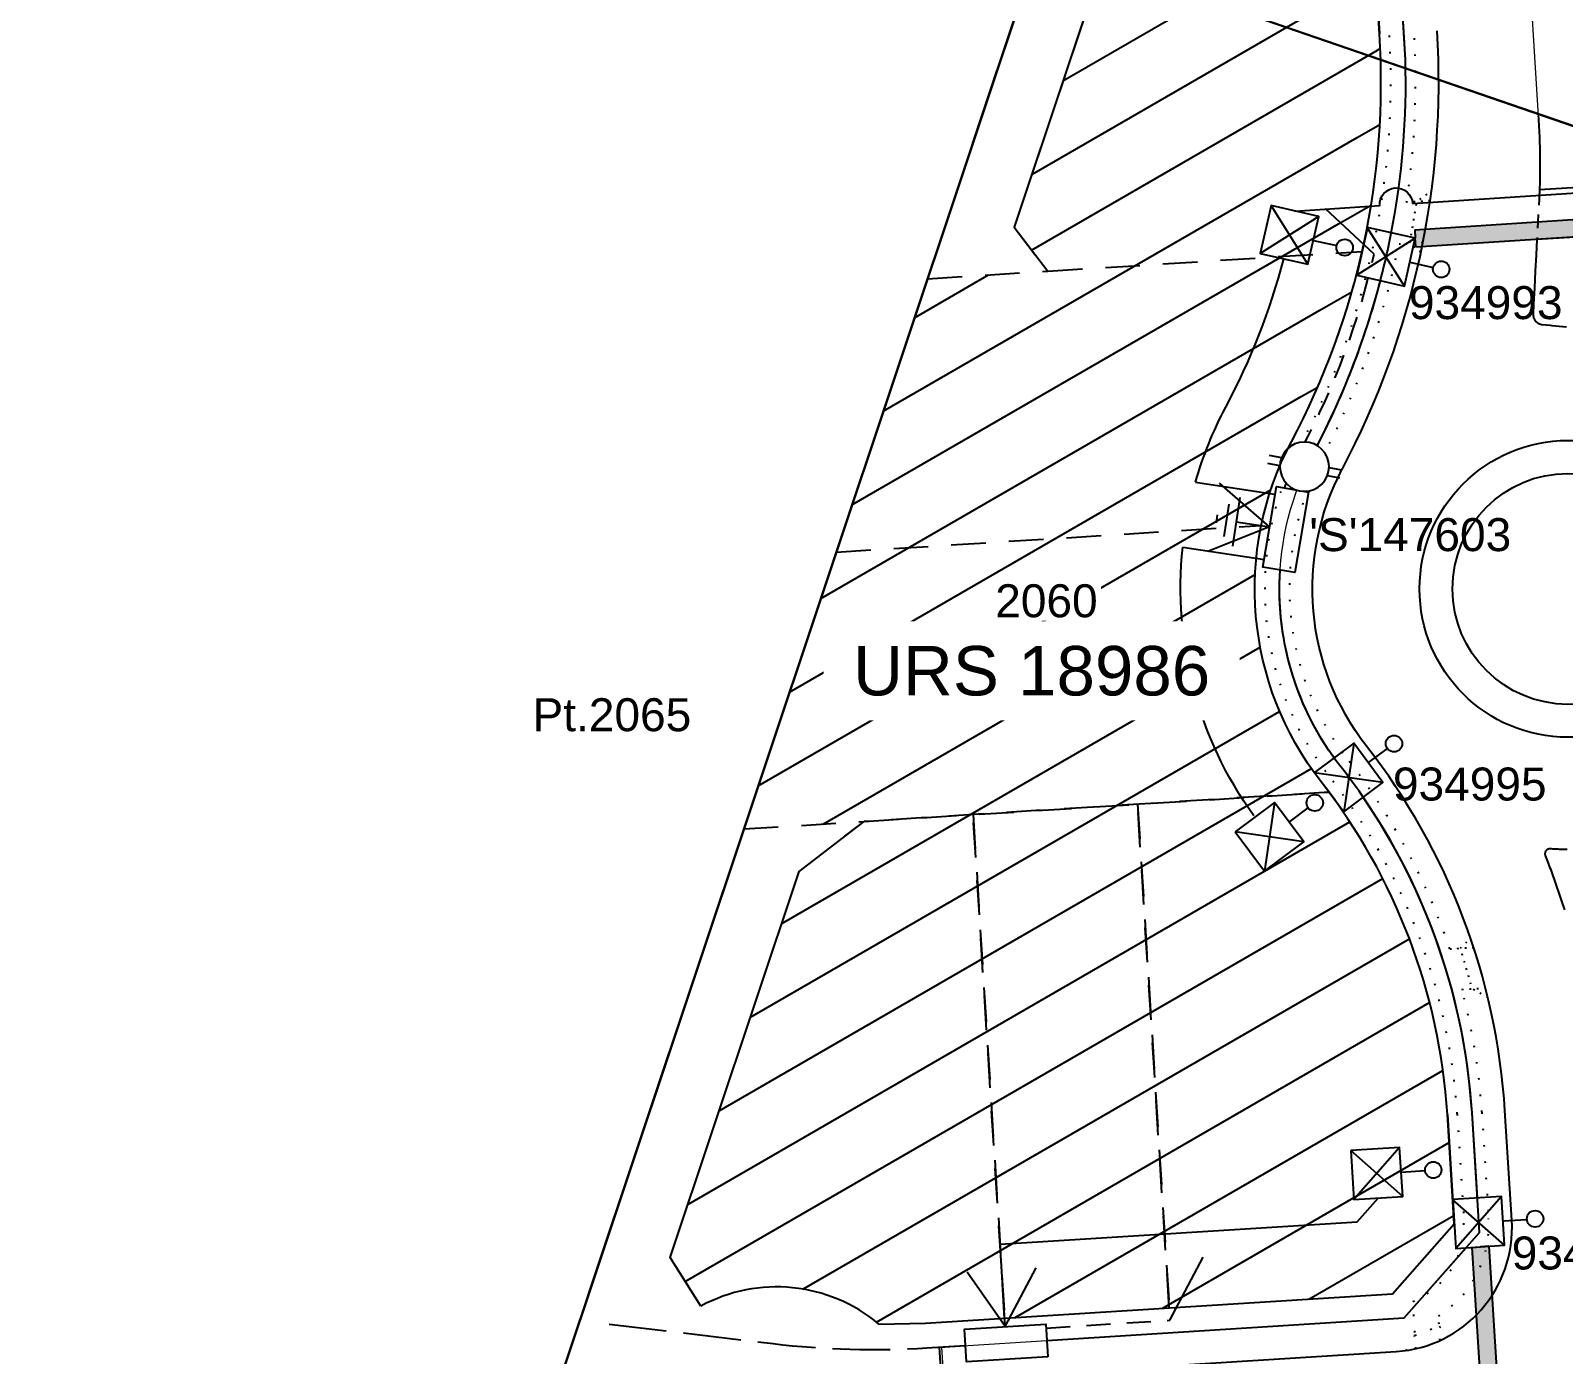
# Model space of a CAD drawing. Header units: metres. Extents: x 305482 to 305978, y 6275861 to 6276842.
# Drawn here: x 305648.5 to 305741.5, y 6276471.7 to 6276551.9 of the extents above; entities that cross this region are included whole.
import ezdxf
from ezdxf.enums import TextEntityAlignment as Align

# ---------------------------------------------------------------- set-up
doc = ezdxf.new("R2010")
doc.units = ezdxf.units.M
doc.header["$LTSCALE"] = 0.7
for name, pattern in [('Cable Exist OH', [1, 1, 0]), ('Cable Exist UG', [8.2, 4, -1.2, 1.8, -1.2]), ('Dash', [5, 3, -2]), ('DOT', [6.35, 0, -6.35]), ('IE Trench LV', [6.5, 5, -1.5])]:
    doc.linetypes.add(name, pattern=pattern)
doc.layers.get('0').update_dxf_attribs({"color": 6})
for name, color, linetype in [('_User Miscellaneous1', 3, 'Continuous'), ('_User Miscellaneous11', 7, 'Continuous'), ('_User Miscellaneous3', 11, 'Continuous'), ('_User Miscellaneous4', 7, 'Continuous'), ('_User Miscellaneous7', 150, 'Continuous'), ('_User Miscellaneous8', 7, 'Continuous'), ('_User Miscellaneous9', 8, 'Continuous'), ('Cadastre Developer_SP_NEW', 4, 'Continuous'), ('Cadastre Land Parcels_SP_EXT', 4, 'Continuous'), ('Cadastre Roads_SP_EXT', 8, 'Continuous'), ('Cadastre Roads_SP_NEW', 8, 'Continuous'), ('Duct_SP_NEW', 2, 'Continuous'), ('Equip_LV_NEW', 5, 'Continuous'), ('Mains_HV_NEW_V17', 2, 'Continuous'), ('Mains_LV_NEW_R6', 2, 'Continuous'), ('Mains_LV_NEW_T84', 2, 'Continuous'), ('Services_SP_NEW_UG', 2, 'Continuous'), ('SupportsUG_SP_LV_NEW', 2, 'Continuous'), ('SupportsUG_SP_LV_SL_NEW', 2, 'Continuous'), ('Trench_SP_NEW', 2, 'Continuous')]:
    doc.layers.add(name, color=color, linetype=linetype)
doc.layers.add('_User Miscellaneous5', color=7, linetype='Continuous', lineweight=35)
doc.layers.add('_User Notes', color=7, linetype='Continuous', plot=False)
doc.styles.add('ARIAL', font='arial.ttf', dxfattribs={"height": 2})
doc.styles.add('ARIAL 3.0', font='arial.ttf', dxfattribs={"height": 3})
doc.styles.add('POLE_LABEL', font='arial.ttf')
doc.styles.add('SL_LABEL', font='arial.ttf')
doc.styles.get("Standard").update_dxf_attribs({"font": 'arial.ttf'})
doc.styles.add('style1', font='iso3098b.shx')
doc.linetypes.add('Cable New UG', pattern='A,8,-1,["x",style1,S=3.5,R=0,X=0.35,Y=-1],-3.5', length=12.5)
doc.linetypes.add('Cable Z', pattern='A,8,-1,["Z",Standard,S=2.5,R=0,X=0.35,Y=-1.25],-3.5', length=12.5)
doc.linetypes.add('IE Trench HV', pattern='A,8,-2,["/",style1,S=2.5,R=0,X=0.1,Y=-1],-4.5', length=14.5)

# ---------------------------------------------------------------- blocks, each defined once
blk = doc.blocks.new('*U52')
at = {"lineweight": -3}
blk.add_lwpolyline([(-2.475, 2.49), (2.475, 2.49), (2.475, 0.51), (-2.475, 0.51)], close=True, dxfattribs=at)
for tag, flags, p in [('STREET_CODE', 9, (1.5, 3.5)), ('OWNED_BY', 9, (1.5, 3.3)), ('OPERATED_BY', 9, (1.5, 3.1)), ('STATE', 9, (1.5, 2.7)), ('MAINTAINED_BY', 9, (1.5, 2.9)), ('SUPPORT_TYPE', 9, (1.5, 2.5)), ('USAGE', 9, (1.5, 2.3)), ('LEGEND', 9, (1.5, 2.1)), ('PARENT', 9, (1.5, 1.9)), ('Z', 1, (1.5, 0.9)), ('SUBURB', 9, (1.5, 1.7)), ('STREETNAME', 9, (1.5, 1.5)), ('LOCATION', 9, (1.5, 1.3)), ('NOTES', 9, (1.5, 1.1))]:
    blk.add_attdef(tag, text='', height=0.2, dxfattribs=dict(flags=flags)).set_placement(p, align=Align.MIDDLE_LEFT)
at = {"layer": '_User Miscellaneous4', "style": 'ARIAL', "flags": 8}
blk.add_attdef('ASSET_NUM', text='', height=2, dxfattribs=at).set_placement((2, 5.5), align=Align.MIDDLE_LEFT)
blk = doc.blocks.new('A$C1B2C29DD')
at = {"layer": 'Services_SP_NEW_UG', "color": 2, "flags": 128}
for points in [[(0, 0), (-2.1, 3.444)], [(0, 0), (2.1, 3.444)]]:
    blk.add_lwpolyline(points, dxfattribs=at)
blk = doc.blocks.new('*U239')
at = {"lineweight": -3}
blk.add_lwpolyline([(-2.428, 2.536), (2.522, 2.443), (2.484, 0.463), (-2.465, 0.557)], close=True, dxfattribs=at)
for tag, flags, p in [('STREET_CODE', 9, (1.5, 3.5)), ('OWNED_BY', 9, (1.5, 3.3)), ('OPERATED_BY', 9, (1.5, 3.1)), ('STATE', 9, (1.5, 2.7)), ('MAINTAINED_BY', 9, (1.5, 2.9)), ('SUPPORT_TYPE', 9, (1.5, 2.5)), ('USAGE', 9, (1.5, 2.3)), ('LEGEND', 9, (1.5, 2.1)), ('PARENT', 9, (1.5, 1.9)), ('Z', 1, (1.5, 0.9)), ('SUBURB', 9, (1.5, 1.7)), ('STREETNAME', 9, (1.5, 1.5)), ('LOCATION', 9, (1.5, 1.3)), ('NOTES', 9, (1.5, 1.1))]:
    blk.add_attdef(tag, text='', height=0.2, dxfattribs=dict(flags=flags)).set_placement(p, align=Align.MIDDLE_LEFT)
at = {"layer": '_User Miscellaneous4', "style": 'ARIAL', "flags": 8}
blk.add_attdef('ASSET_NUM', text='', height=2, dxfattribs=at).set_placement((2, 5.5), align=Align.MIDDLE_LEFT)
blk = doc.blocks.new('*U240')
at = {"layer": 'Services_SP_NEW_UG', "color": 2, "flags": 128}
for points in [[(0, 0), (-1.519, 3.737)], [(0, 0), (2.626, 3.062)]]:
    blk.add_lwpolyline(points, dxfattribs=at)
blk = doc.blocks.new('*U45')
at = {"layer": 'Services_SP_NEW_UG', "color": 2, "flags": 128}
blk.add_lwpolyline([(10, -0.75), (12.247, 2.934)], dxfattribs=at)
at = {"layer": 'Services_SP_NEW_UG', "color": 2, "linetype": 'Dash', "ltscale": 0.7, "flags": 128}
blk.add_lwpolyline([(2.473, -0.75), (10, -0.75)], dxfattribs=at)
blk = doc.blocks.new('*U242')
at = {"layer": '_User Miscellaneous7', "lineweight": -3}
for points in [[(0, -3.03), (0, -1.58)], [(-1.485, -3.03), (1.485, -6)], [(1.485, -3.03), (-1.485, -6)]]:
    blk.add_lwpolyline(points, dxfattribs=at)
blk.add_lwpolyline([(-1.485, -6), (1.485, -6), (1.485, -3.03), (-1.485, -3.03)], close=True, dxfattribs=at)
blk.add_circle((0, -1.08), 0.5, dxfattribs=at)
at = {"layer": '_User Miscellaneous8', "color": 2, "lineweight": -3}
blk.add_lwpolyline([(-1.485, 0), (1.485, 0), (1.485, 2.97), (-1.485, 2.97)], close=True, dxfattribs=at)
at = {"layer": '_User Miscellaneous9', "color": 2, "lineweight": -3}
for points in [[(-1.485, 2.97), (1.485, 0)], [(1.485, 2.97), (-1.485, -0.015)]]:
    blk.add_lwpolyline(points, dxfattribs=at)
at = {"style": 'POLE_LABEL', "flags": 9}
blk.add_attdef('STRUCTURE_PLANT_NUMBER', text='', height=0.2, dxfattribs=at).set_placement((1.641, 1.727), align=Align.MIDDLE_LEFT)
for tag, flags, p in [('STREET_CODE', 9, (1.641, 1.485)), ('OWNED_BY', 9, (1.641, 1.085)), ('OPERATED_BY', 9, (1.641, 0.885)), ('COLUMN_TYPE', 9, (1.641, 1.285)), ('STATE', 9, (1.641, 0.485)), ('USAGE', 9, (1.641, 0.285)), ('MAINTAINED_BY', 9, (1.641, 0.685)), ('LEGEND', 9, (1.641, 0.085)), ('SUBURB', 9, (1.641, -0.315)), ('STREETNAME', 9, (1.641, -0.515)), ('PARENT', 9, (1.641, -0.115)), ('LOCATION', 9, (1.641, -0.715)), ('NOTES', 9, (1.641, -0.915)), ('Z', 1, (1.641, -1.315)), ('LABEL_ALIGNMENT', 9, (1.641, -1.115))]:
    blk.add_attdef(tag, text='', height=0.2, dxfattribs=dict(flags=flags)).set_placement(p, align=Align.MIDDLE_LEFT)
at = {"layer": '_User Miscellaneous5', "style": 'ARIAL', "flags": 8}
blk.add_attdef('ASSET_NUM', text='', height=2, dxfattribs=at).set_placement((2, 3.485), align=Align.MIDDLE_LEFT)
blk = doc.blocks.new('*U107')
at = {"layer": '_User Miscellaneous8', "color": 2}
blk.add_line((0, 0), (0, 1.45), dxfattribs=at)
blk.add_circle((0, 1.95), 0.5, dxfattribs=at)
for tag, p, flags in [('Z', (0, 0), 1), ('OPERATED_BY', (0, -9.607), 9)]:
    blk.add_attdef(tag, p, '', height=0.2, dxfattribs=dict(flags=flags))
at = {"style": 'SL_LABEL', "flags": 9}
blk.add_attdef('STREET_CODE', text='', height=0.2, dxfattribs=at).set_placement((0, -0.2), align=Align.MIDDLE_LEFT)
at = {"flags": 9}
for tag, p in [('CONSTRUCTED_VOLTAGE', (0, -0.4)), ('CONTROL_TYPE', (0, -0.6)), ('LANTERN_PURPOSE', (0, -0.8)), ('LANTERN_TYPE', (0, -1)), ('OPERATING_VOLTAGE', (0, -1.4)), ('ORIENTATION', (0, -1.6)), ('OWNED_BY', (0, -1.8)), ('NO_PHASES', (0, -1.2)), ('STATE', (0, -2)), ('CEXIST', (0, -2.4)), ('CNEW', (0, -2.6)), ('CNUMBER', (0, -2.8)), ('USAGE', (0, -2.2)), ('CREMOVE', (0, -3)), ('CREPLACE', (0, -3.2)), ('LKINGHEIGHT', (0, -3.4)), ('LBRACKET', (0, -3.6)), ('LBRACKETVOCAB', (0, -3.8)), ('LCATEGORY', (0, -4)), ('LCHARGE1', (0, -4.2)), ('LCHARGE1PERCENT', (0, -4.4)), ('LCHARGE2', (0, -4.6)), ('LCHARGE2PERCENT', (0, -4.8)), ('LCHARGE3', (0, -5)), ('LCHARGE3PERCENT', (0, -5.2)), ('LEXIST', (0, -5.4)), ('LLAMP', (0, -5.6)), ('LLAMPVOCAB', (0, -5.8)), ('LMAST', (0, -6)), ('LMASTVOCAB', (0, -6.2)), ('LNEW', (0, -6.4)), ('LANTNUMBER', (0, -6.6)), ('LOUTREACH', (0, -7)), ('LOUTREACHVOCAB', (0, -7.2)), ('LRATECODE', (0, -7.4)), ('LREMOVE', (0, -7.6)), ('LREPLACE', (0, -7.8)), ('LTYPE', (0, -8)), ('LTYPEVOCAB', (0, -8.2)), ('LEGEND', (0, -8.4)), ('SUBURB', (0, -8.6)), ('STREETNAME', (0, -8.8)), ('LOCATION', (0, -9)), ('NOTES', (0, -9.2)), ('MAINTAINED_BY', (0, -9.863))]:
    blk.add_attdef(tag, text='', height=0.2, dxfattribs=at).set_placement(p, align=Align.MIDDLE_LEFT)
at = {"layer": '_User Notes', "style": 'SL_LABEL', "flags": 8}
blk.add_attdef('ASSET_NUM', text='', height=2.5, dxfattribs=at).set_placement((2, 2), align=Align.MIDDLE_LEFT)
at = {"layer": '_User Notes', "flags": 8}
blk.add_attdef('LNUMBER', text='', height=2.5, dxfattribs=at).set_placement((1.2, -2.8), align=Align.MIDDLE_LEFT)
blk = doc.blocks.new('*U163')
at = {"layer": '_User Miscellaneous7', "lineweight": -3}
for points in [[(-3.342, -3.015), (-3.342, -1.565)], [(-4.827, -3.015), (-1.857, -5.985)], [(-1.857, -3.015), (-4.827, -5.985)]]:
    blk.add_lwpolyline(points, dxfattribs=at)
blk.add_lwpolyline([(-4.827, -5.985), (-1.857, -5.985), (-1.857, -3.015), (-4.827, -3.015)], close=True, dxfattribs=at)
blk.add_circle((-3.342, -1.065), 0.5, dxfattribs=at)
at = {"layer": '_User Miscellaneous8', "color": 2, "lineweight": -3}
blk.add_lwpolyline([(-1.485, 0), (1.485, 0), (1.485, 2.97), (-1.485, 2.97)], close=True, dxfattribs=at)
at = {"layer": '_User Miscellaneous9', "color": 2, "lineweight": -3}
for points in [[(-1.485, 2.97), (1.485, 0)], [(1.485, 2.97), (-1.485, -0.015)]]:
    blk.add_lwpolyline(points, dxfattribs=at)
at = {"style": 'POLE_LABEL', "flags": 9}
blk.add_attdef('STRUCTURE_PLANT_NUMBER', text='', height=0.2, dxfattribs=at).set_placement((1.641, 1.727), align=Align.MIDDLE_LEFT)
for tag, flags, p in [('STREET_CODE', 9, (1.641, 1.485)), ('OWNED_BY', 9, (1.641, 1.085)), ('OPERATED_BY', 9, (1.641, 0.885)), ('COLUMN_TYPE', 9, (1.641, 1.285)), ('STATE', 9, (1.641, 0.485)), ('USAGE', 9, (1.641, 0.285)), ('MAINTAINED_BY', 9, (1.641, 0.685)), ('LEGEND', 9, (1.641, 0.085)), ('SUBURB', 9, (1.641, -0.315)), ('STREETNAME', 9, (1.641, -0.515)), ('PARENT', 9, (1.641, -0.115)), ('LOCATION', 9, (1.641, -0.715)), ('NOTES', 9, (1.641, -0.915)), ('Z', 1, (1.641, -1.315)), ('LABEL_ALIGNMENT', 9, (1.641, -1.115))]:
    blk.add_attdef(tag, text='', height=0.2, dxfattribs=dict(flags=flags)).set_placement(p, align=Align.MIDDLE_LEFT)
at = {"layer": '_User Miscellaneous5', "style": 'ARIAL', "flags": 8}
blk.add_attdef('ASSET_NUM', text='', height=2, dxfattribs=at).set_placement((2, 3.485), align=Align.MIDDLE_LEFT)
blk = doc.blocks.new('*U117')
for tag, p, flags in [('Z', (0, 0), 1), ('ORIENTATION', (0, 0), 9), ('USAGE', (0, -0.2), 9), ('NOTES', (0, -0.4), 9)]:
    blk.add_attdef(tag, p, '', height=0.2, dxfattribs=dict(flags=flags))
blk.add_wipeout([(8.542, -1.441), (8.393, -1.555), (8.26, -1.686), (8.144, -1.834), (8.047, -1.995), (7.971, -2.166), (7.918, -2.346), (7.887, -2.531), (7.88, -2.719), (7.896, -2.905), (7.936, -3.089), (7.998, -3.266), (8.082, -3.434), (8.187, -3.589), (8.31, -3.731), (8.449, -3.856), (8.604, -3.963), (8.77, -4.049), (8.947, -4.114), (9.129, -4.156), (9.316, -4.175), (9.504, -4.17), (9.689, -4.142), (9.87, -4.091), (10.042, -4.018), (10.204, -3.924), (10.354, -3.81), (10.487, -3.678), (10.603, -3.531), (10.7, -3.37), (10.776, -3.198), (10.829, -3.018), (10.86, -2.833), (10.867, -2.646), (10.851, -2.459), (10.811, -2.275), (10.749, -2.098), (10.665, -1.931), (10.56, -1.775), (10.437, -1.633), (10.297, -1.508), (10.143, -1.402), (9.976, -1.315), (9.8, -1.25), (9.618, -1.208), (9.431, -1.189), (9.243, -1.194), (9.058, -1.222), (8.877, -1.273), (8.705, -1.346)])
for p, q in [((9.582, -1.203), (9.808, -0.491)), ((10.057, -1.353), (10.283, -0.642)), ((8.69, -4.011), (8.464, -4.723)), ((9.165, -4.162), (8.939, -4.873))]:
    blk.add_line(p, q)
blk.add_lwpolyline([(10.797, -3.134, 1), (7.95, -2.23, 1)], format="xyb", close=True)
blk = doc.blocks.new('Earth')
for p, q in [((0, -2.044), (0, 0)), ((-1.5, -2.044), (1.5, -2.044)), ((-1, -2.644), (1, -2.644)), ((-0.25, -3.244), (0.25, -3.244))]:
    blk.add_line(p, q)

msp = doc.modelspace()

# ---------------------------------------------------------------- hatches: boundary and pattern name
at = {"layer": '_User Miscellaneous11'}
h = msp.add_hatch(dxfattribs=at)
h.set_pattern_fill('ANSI31', color=3, scale=1.25, angle=345)
edge = h.paths.add_edge_path()
edge.add_line((305689.2, 6276474.574), (305687.336, 6276477.515))
edge.add_line((305687.336, 6276477.515), (305695.158, 6276500.929))
edge.add_line((305695.158, 6276500.929), (305699.102, 6276503.962))
edge.add_line((305699.102, 6276503.962), (305691.801, 6276503.504))
edge.add_line((305691.801, 6276503.504), (305702.946, 6276536.868))
edge.add_line((305702.946, 6276536.868), (305710.248, 6276537.327))
edge.add_line((305710.248, 6276537.327), (305708.204, 6276539.984))
edge.add_line((305708.204, 6276539.984), (305716.778, 6276565.774))
edge.add_line((305716.778, 6276565.774), (305725.447, 6276566.262))
edge.add_line((305725.447, 6276566.262), (305729.69, 6276562.521))
edge.add_line((305729.69, 6276562.521), (305730.369, 6276551.712))
edge.add_arc((305683.961, 6276548.797), 46.5, -27.98562, 3.59454, ccw=False)
edge.add_arc((305741.802, 6276518.061), 19, 152.01438, 217.9832)
edge.add_arc((305698.057, 6276483.905), 36.5, 3.59454, 37.9832, ccw=False)
edge.add_line((305734.485, 6276486.193), (305734.902, 6276479.559))
edge.add_line((305734.902, 6276479.559), (305731.161, 6276475.316))
edge.add_line((305731.161, 6276475.316), (305702.823, 6276473.536))
edge.add_line((305702.823, 6276473.536), (305699.991, 6276473.489))
edge.add_arc((305693.797, 6276466.089), 9.65, 50.07044, 118.44781)
h.paths.add_polyline_path([(305697.613, 6276509.941), (305720.78, 6276509.941), (305720.78, 6276516.123), (305697.613, 6276516.123)], flags=24)
h.paths.add_polyline_path([(305706.582, 6276515.247), (305713.797, 6276515.247), (305713.797, 6276519.368), (305706.582, 6276519.368)], flags=24)
h = msp.add_hatch(color=256, dxfattribs=at)
h.dxf.hatch_style = 1
h.paths.add_polyline_path([(305732.503, 6276539.835), (305732.57, 6276538.798), (305751.689, 6276540.041), (305751.621, 6276541.079)])
h = msp.add_hatch(color=256, dxfattribs=at)
h.dxf.hatch_style = 1
h.paths.add_polyline_path([(305737.011, 6276478.203), (305735.973, 6276478.138), (305737.302, 6276456.986), (305738.34, 6276457.051)])

# ---------------------------------------------------------------- linework, layer by layer
at = {"layer": '_User Miscellaneous3', "color": 3, "linetype": 'DOT', "ltscale": 0.2}
for p, q in [((305735.084, 6276486.231), (305735.488, 6276479.796)), ((305736.581, 6276486.325), (305736.985, 6276479.89)), ((305732.573, 6276471.995), (305732.393, 6276474.856)), ((305734.044, 6276472.494), (305733.951, 6276473.976))]:
    msp.add_line(p, q, dxfattribs=at)
at = {"layer": '_User Miscellaneous3', "color": 3, "linetype": 'DOT', "ltscale": 0.08, "flags": 128}
for points in [[(305732.882, 6276538.469), (305732.204, 6276539.006), (305732.64, 6276541.538), (305733.521, 6276542.183)], [(305733.438, 6276541.589), (305732.01, 6276541.499)], [(305733.003, 6276539.056), (305731.556, 6276538.965)], [(305734.635, 6276496.234), (305736.08, 6276496.325)], [(305736.942, 6276493.283), (305735.999, 6276493.815), (305735.281, 6276496.275), (305735.889, 6276496.894)], [(305735.373, 6276493.776), (305736.797, 6276493.865)]]:
    msp.add_lwpolyline(points, dxfattribs=at)
at = {"layer": '_User Miscellaneous3', "color": 3, "linetype": 'DOT', "ltscale": 0.2}
for points in [[(305727.299, 6276506.737, -0.296067), (305725.553, 6276526.695, -0.296067)], [(305728.481, 6276507.66, -0.296067), (305726.878, 6276525.991, -0.296067)]]:
    msp.add_lwpolyline(points, format="xyb", dxfattribs=at)
msp.add_lwpolyline([(305731.983, 6276471.885), (305732.522, 6276472.805), (305733.99, 6276473.358), (305734.579, 6276472.767)], dxfattribs=at)
for centre, radius, start, end in [((305683.961, 6276548.797), 47.1, 332.01438, 3.59454), ((305683.961, 6276548.797), 48.6, 351.36349, 3.59454), ((305683.961, 6276548.797), 48.6, 332.01438, 348.32889), ((305698.057, 6276483.905), 38.6, 18.62797, 37.98332), ((305698.057, 6276483.905), 37.1, 3.59454, 37.98332), ((305698.057, 6276483.905), 38.6, 3.59454, 14.81681), ((305730.498, 6276479.483), 5, 292.27117, 3.59454), ((305730.498, 6276479.483), 6.5, 302.09053, 3.59454)]:
    msp.add_arc(centre, radius, start, end, dxfattribs=at)
at = {"layer": '_User Miscellaneous9', "linetype": 'Dash'}
for p, q in [((305716.82, 6276565.776), (305708.204, 6276539.984)), ((305708.204, 6276539.984), (305710.248, 6276537.327)), ((305710.248, 6276537.327), (305729.312, 6276538.524)), ((305702.946, 6276536.868), (305710.248, 6276537.327)), ((305699.102, 6276503.962), (305727.31, 6276505.734)), ((305715.691, 6276505.004), (305717.61, 6276474.465)), ((305691.801, 6276503.504), (305699.102, 6276503.962)), ((305695.158, 6276500.929), (305699.102, 6276503.962)), ((305705.711, 6276504.378), (305707.629, 6276473.838))]:
    msp.add_line(p, q, dxfattribs=at)
at = {"layer": '_User Miscellaneous9', "linetype": 'Dash', "flags": 128}
for points in [[(305710.248, 6276537.327), (305729.312, 6276538.524)], [(305697.407, 6276520.288), (305723.195, 6276521.908)], [(305727.31, 6276505.734), (305699.102, 6276503.962)], [(305717.61, 6276474.465), (305715.691, 6276505.004)], [(305707.629, 6276473.838), (305705.711, 6276504.378)]]:
    msp.add_lwpolyline(points, dxfattribs=at)
at = {"layer": 'Cadastre Developer_SP_NEW'}
for p, q in [((305712.57, 6276565.679), (305682.33, 6276475.152)), ((305729.69, 6276562.521), (305730.369, 6276551.712)), ((305734.485, 6276486.193), (305734.902, 6276479.559)), ((305731.161, 6276475.316), (305734.902, 6276479.559)), ((305731.161, 6276475.316), (305734.902, 6276479.559)), ((305731.161, 6276475.316), (305734.902, 6276479.559)), ((305702.823, 6276473.536), (305731.161, 6276475.316))]:
    msp.add_line(p, q, dxfattribs=at)
msp.add_lwpolyline([(305689.2, 6276474.574), (305687.336, 6276477.515), (305695.158, 6276500.929), (305699.102, 6276503.962)], dxfattribs=at)
msp.add_arc((305693.797, 6276466.089), 9.65, 50.07044, 118.44781, dxfattribs=at)
at = {"layer": 'Cadastre Land Parcels_SP_EXT', "linetype": 'Continuous'}
for p, q in [((305752.588, 6276542.54), (305615.244, 6276589.717)), ((305705.693, 6276545.095), (305709.755, 6276557.253))]:
    msp.add_line(p, q, dxfattribs=at)
for points in [[(305482.347, 6275956.561), (305495.55, 6275963.351), (305509.722, 6275958.477), (305611.044, 6276261.751), (305709.755, 6276557.253), (305709.755, 6276557.253)], [(305583.882, 6275932.802), (305618.466, 6275920.9), (305662.914, 6275905.605), (305859.831, 6276505.623), (305709.755, 6276557.253), (305611.044, 6276261.751), (305510.036, 6275959.416)]]:
    msp.add_lwpolyline(points, dxfattribs=at)
at = {"layer": 'Cadastre Roads_SP_EXT', "lineweight": 9}
msp.add_line((305738.746, 6276566.697), (305740.001, 6276546.717), dxfattribs=at)
at = {"layer": 'Cadastre Roads_SP_NEW'}
msp.add_line((305703.043, 6276470.043), (305731.38, 6276471.823), dxfattribs=at)
for points in [[(305739.999, 6276546.718, -0.005695), (305740.055, 6276545.808, -0.003124), (305740.077, 6276545.309, -0.003124), (305740.093, 6276544.809, -0.003124), (305740.103, 6276544.309, -0.003124), (305740.106, 6276543.809, -0.003124), (305740.103, 6276543.309, -0.000648), (305740.101, 6276543.205, -0.002476), (305740.094, 6276542.809, -0.003124), (305740.078, 6276542.309, -0.000333), (305740.076, 6276542.256, -0.000333)], [(305739.923, 6276539.241), (305739.874, 6276538.314), (305739.822, 6276537.316), (305739.77, 6276536.317), (305739.718, 6276535.319), (305739.688, 6276534.723), (305739.687, 6276534.719, 0.027779), (305739.688, 6276534.653, 0.027779), (305739.696, 6276534.587, 0.027779), (305739.711, 6276534.522, 0.027779), (305739.734, 6276534.459, 0.027779), (305739.763, 6276534.399, 0.027779), (305739.799, 6276534.343, 0.027779), (305739.841, 6276534.291, 0.027779), (305739.888, 6276534.244, 0.027779), (305739.94, 6276534.203, 0.027779), (305739.996, 6276534.167, 0.027779), (305740.056, 6276534.138, 0.027779), (305740.119, 6276534.116, 0.027779), (305740.184, 6276534.101, 0.018211), (305740.228, 6276534.095), (305740.715, 6276534.047), (305740.818, 6276534.036), (305741.71, 6276533.948)], [(305732.802, 6276518.061, -1), (305750.802, 6276518.061, -1), (305732.802, 6276518.061)], [(305729.585, 6276508.522, -0.296067), (305728.114, 6276525.334)], [(305741.75, 6276502.261), (305741.462, 6276502.265, -0.005266), (305741.129, 6276502.275, -0.005266), (305740.796, 6276502.293, -0.001131), (305740.725, 6276502.298), (305740.701, 6276502.298, 0.039703), (305740.654, 6276502.294, 0.039703), (305740.608, 6276502.282, 0.039703), (305740.564, 6276502.264, 0.039703), (305740.524, 6276502.238, 0.022785), (305740.503, 6276502.221, 0.016904), (305740.488, 6276502.206, 0.039703), (305740.458, 6276502.17, 0.039703), (305740.434, 6276502.129, 0.039703), (305740.417, 6276502.084, 0.039703), (305740.407, 6276502.038, 0.039703), (305740.404, 6276501.99, 0.039703), (305740.41, 6276501.943, 0.039703), (305740.422, 6276501.897, 0.00707), (305740.425, 6276501.889), (305740.602, 6276501.43, -0.0025), (305740.777, 6276500.962, -0.0025), (305740.948, 6276500.492, -0.0025), (305741.114, 6276500.021, -0.0025), (305741.275, 6276499.547, -0.0025), (305741.431, 6276499.072, -0.0025), (305741.583, 6276498.596, -0.0025)]]:
    msp.add_lwpolyline(points, format="xyb", dxfattribs=at)
at = {"layer": 'Cadastre Roads_SP_NEW', "linetype": 'Dash', "ltscale": 0.4, "flags": 128}
msp.add_lwpolyline([(305740.076, 6276542.256, -0.002792), (305740.056, 6276541.81, -0.000564), (305740.052, 6276541.72), (305740.03, 6276541.31), (305739.978, 6276540.312), (305739.923, 6276539.241)], format="xyb", dxfattribs=at)
at = {"layer": 'Cadastre Roads_SP_NEW'}
for points in [[(305742.408, 6276542.403), (305740.076, 6276542.256)], [(305742.904, 6276539.428), (305739.923, 6276539.241)], [(305738.395, 6276479.778), (305737.977, 6276486.438)]]:
    msp.add_lwpolyline(points, dxfattribs=at)
msp.add_lwpolyline([(305734.802, 6276518.061, -1), (305748.802, 6276518.061, -1)], format="xyb", close=True, dxfattribs=at)
for centre, radius, start, end in [((305683.961, 6276548.797), 50, 332.01438, 3.56591), ((305698.057, 6276483.905), 40, 3.59454, 37.98332), ((305730.91, 6276479.308), 7.5, 273.59454, 3.59454)]:
    msp.add_arc(centre, radius, start, end, dxfattribs=at)
at = {"layer": 'Duct_SP_NEW'}
for p, q in [((305732.503, 6276539.835), (305751.621, 6276541.079)), ((305732.57, 6276538.798), (305751.689, 6276540.041)), ((305732.503, 6276539.835), (305732.537, 6276539.317)), ((305732.57, 6276538.798), (305732.537, 6276539.317)), ((305735.973, 6276478.138), (305736.492, 6276478.171)), ((305735.973, 6276478.138), (305737.302, 6276456.986)), ((305737.011, 6276478.203), (305736.492, 6276478.171)), ((305737.011, 6276478.203), (305738.34, 6276457.051))]:
    msp.add_line(p, q, dxfattribs=at)
at = {"layer": 'Mains_LV_NEW_R6', "color": 2, "linetype": 'Cable Z', "ltscale": 0.9}
for p, q in [((305719.207, 6276524.522), (305723.996, 6276523.8)), ((305718.438, 6276520.593), (305723.4, 6276519.845))]:
    msp.add_line(p, q, dxfattribs=at)
at = {"layer": 'Mains_LV_NEW_R6', "color": 2, "linetype": 'Cable Z', "ltscale": 0.9, "flags": 128}
for points in [[(305732.381, 6276541.435), (305757.282, 6276543.054, 0.029184), (305758.227, 6276539.059, 0.078021), (305758.97, 6276537.506)], [(305725.237, 6276540.97), (305730.385, 6276541.305, -1), (305732.381, 6276541.435)], [(305719.207, 6276524.522, -0.052524), (305721.05, 6276529.088, 0.057645), (305724.569, 6276538.076)], [(305722.751, 6276504.302, -0.185444), (305718.438, 6276520.593, -0.185444)]]:
    msp.add_lwpolyline(points, format="xyb", dxfattribs=at)
for points in [[(305707.347, 6276478.329), (305729.018, 6276479.69), (305730.287, 6276481.129)], [(305707.661, 6276473.329), (305707.347, 6276478.329)]]:
    msp.add_lwpolyline(points, dxfattribs=at)
at = {"layer": 'Mains_LV_NEW_T84', "color": 2, "linetype": 'Cable New UG', "flags": 128}
for points in [[(305730.724, 6276537.97, 0.008928), (305731.081, 6276539.646, 0.055033), (305731.942, 6276550.146), (305731.15, 6276563.234), (305725.973, 6276567.798), (305725.417, 6276567.764, 1), (305723.421, 6276567.638)], [(305726.595, 6276526.744, 0.06254), (305730.724, 6276537.97)], [(305700.222, 6276462.64, 0.013491), (305703.501, 6276462.757), (305704.267, 6276462.805), (305703.684, 6276472.087), (305705.253, 6276472.185)]]:
    msp.add_lwpolyline(points, format="xyb", dxfattribs=at)
at = {"layer": 'Services_SP_NEW_UG', "color": 2, "flags": 128}
msp.add_lwpolyline([(305730.043, 6276538.359), (305727.097, 6276541.113)], dxfattribs=at)
at = {"layer": 'Services_SP_NEW_UG', "color": 2, "linetype": 'Dash', "ltscale": 0.7, "flags": 128}
msp.add_lwpolyline([(305724.607, 6276524.178, -0.036675), (305725.686, 6276526.625, 0.06652), (305730.043, 6276538.359)], format="xyb", dxfattribs=at)
at = {"layer": 'Trench_SP_NEW', "linetype": 'IE Trench HV', "ltscale": 0.9, "flags": 128}
for points in [[(305731.081, 6276539.646, 0.055033), (305731.942, 6276550.146), (305731.187, 6276562.615)], [(305725.358, 6276524.05, -0.034796), (305726.348, 6276526.273, 0.058754), (305730.424, 6276536.75)], [(305736.306, 6276481.135), (305735.982, 6276486.287, 0.13564), (305729.377, 6276505.424, 0.13564)]]:
    msp.add_lwpolyline(points, format="xyb", dxfattribs=at)
at = {"layer": 'Trench_SP_NEW', "linetype": 'IE Trench HV', "ltscale": 0.7, "flags": 128}
msp.add_lwpolyline([(305727.615, 6276507.815, -0.174431), (305724.339, 6276519.203, -0.159658)], format="xyb", dxfattribs=at)
at = {"layer": 'Trench_SP_NEW', "linetype": 'IE Trench HV', "ltscale": 0.9, "flags": 128}
msp.add_lwpolyline([(305710.194, 6276472.496), (305731.875, 6276473.858), (305735.63, 6276478.117)], dxfattribs=at)
at = {"layer": 'Trench_SP_NEW', "linetype": 'IE Trench LV', "flags": 128}
msp.add_lwpolyline([(305683.627, 6276473.487), (305693.593, 6276472.299, 0.045373), (305702.917, 6276472.039), (305705.253, 6276472.185)], format="xyb", dxfattribs=at)

# ---------------------------------------------------------------- block references
at = {"layer": 'Services_SP_NEW_UG', "color": 2}
for name, p, rotation in [('*U240', (305723.698, 6276521.822), 89.58848223395326), ('A$C1B2C29DD', (305707.661, 6276473.329), 3.594536651611716)]:
    msp.add_blockref(name, p, dxfattribs=dict(at, rotation=rotation))
at = {"layer": 'Services_SP_NEW_UG', "rotation": 3.59453666821145}
msp.add_blockref('*U45', (305707.629, 6276473.838), dxfattribs=at)
at = {"layer": 'SupportsUG_SP_LV_NEW'}
ref = msp.add_blockref('*U239', (305723.195, 6276521.908), dxfattribs=dict(at, rotation=261.4224206854985))
ref.add_attrib('ASSET_NUM_001', "'S'147603", (305726.107, 6276520.35), dxfattribs={"layer": '_User Miscellaneous4', "height": 2, "style": 'ARIAL'})
ref = msp.add_blockref('*U52', (305707.629, 6276473.838), dxfattribs=dict(at, rotation=183.5945366487734))
ref.add_attrib('ASSET_NUM_001', '147633', (305708.965, 6276468.96), dxfattribs={"layer": '_User Miscellaneous4', "height": 2, "style": 'ARIAL'})
at = {"layer": 'SupportsUG_SP_LV_SL_NEW', "ltscale": 0.5}
ref = msp.add_blockref('*U242', (305729.312, 6276538.524), dxfattribs=dict(at, rotation=257.237253616025))
ref.add_attrib('ASSET_NUM_001', '934993', (305732.153, 6276534.418), dxfattribs={"layer": '_User Miscellaneous5', "height": 2, "style": 'ARIAL'})
for p, rotation in [((305732.209, 6276537.868), 257.237253616025), ((305729.69, 6276507.511), 306.7320623646916), ((305737.866, 6276479.745), 273.5945366417602)]:
    msp.add_blockref('*U107', p, dxfattribs=dict(at, rotation=rotation))
ref = msp.add_blockref('*U242', (305727.31, 6276505.734), dxfattribs=dict(at, rotation=306.7320623646916))
ref.add_attrib('ASSET_NUM_001', '934995', (305731.183, 6276505.229), dxfattribs={"layer": '_User Miscellaneous5', "height": 2, "style": 'ARIAL'})
ref = msp.add_blockref('*U163', (305734.902, 6276479.559), dxfattribs=dict(at, rotation=273.5945366417602))
ref.add_attrib('ASSET_NUM_001', '934999', (305738.39, 6276476.795), dxfattribs={"layer": '_User Miscellaneous5', "height": 2, "style": 'ARIAL'})

# ---------------------------------------------------------------- next in the draw order: texts
at = {"layer": 'Cadastre Developer_SP_NEW', "char_height": 2, "attachment_point": 5, "style": 'ARIAL', "bg_fill": 3, "box_fill_scale": 1.1, "bg_fill_color": 256, "bg_fill_transparency": 0}
for s, insert in [('2060', (305710.163, 6276517.326)), ('Pt.2065', (305683.801, 6276510.417))]:
    msp.add_mtext(s, dxfattribs=dict(at, insert=insert))

# ---------------------------------------------------------------- next in the draw order: linework, layer by layer
at = {"layer": 'Mains_HV_NEW_V17', "color": 2, "linetype": 'Cable New UG', "lineweight": 0, "flags": 128}
msp.add_lwpolyline([(305693.419, 6276434.959), (305692.531, 6276449.089), (305705.204, 6276449.885), (305703.809, 6276472.095), (305731.875, 6276473.858), (305736.438, 6276479.033), (305735.982, 6276486.287, 0.154908), (305727.615, 6276507.815, -0.159658), (305724.302, 6276518.198, -0.120741), (305726.348, 6276526.273, 0.074294), (305731.081, 6276539.646, 0.055033), (305731.942, 6276550.146), (305731.15, 6276563.234), (305725.973, 6276567.798), (305720.888, 6276567.479, -0.063404), (305681.525, 6276569.998), (305675.567, 6276570.718), (305657.795, 6276576.687), (305615.721, 6276591.139), (305604.714, 6276594.738), (305598.241, 6276590.673), (305596.111, 6276572.807), (305584.93, 6276574.162, 1), (305582.944, 6276574.402), (305581.973, 6276574.52, 1), (305579.988, 6276574.76), (305567.884, 6276576.226)], format="xyb", dxfattribs=at)
at = {"layer": 'Mains_LV_NEW_T84', "color": 2, "linetype": 'Cable New UG', "flags": 128}
msp.add_lwpolyline([(305710.194, 6276472.496), (305731.875, 6276473.858), (305736.438, 6276479.033), (305735.982, 6276486.287, 0.147633), (305728.301, 6276506.926, -0.191019), (305724.339, 6276519.203, -0.132171)], format="xyb", dxfattribs=at)

# ---------------------------------------------------------------- next in the draw order: block references
at = {"layer": 'Equip_LV_NEW', "linetype": 'Cable Exist UG', "lineweight": 0, "ltscale": 0.5, "rotation": 96.27398709861903}
msp.add_blockref('*U117', (305724.175, 6276515.862), dxfattribs=at)

# ---------------------------------------------------------------- next in the draw order: texts
at = {"layer": '_User Miscellaneous1', "insert": (305709.265, 6276513.079), "char_height": 3, "attachment_point": 5, "style": 'ARIAL 3.0', "bg_fill": 3, "box_fill_scale": 1.5, "bg_fill_color": 256, "bg_fill_transparency": 0}
msp.add_mtext_dynamic_manual_height_columns('URS 18986', width=22.24924, gutter_width=15, heights=[0], dxfattribs=at)

# ---------------------------------------------------------------- next in the draw order: linework, layer by layer
at = {"layer": 'Cadastre Developer_SP_NEW'}
msp.add_lwpolyline([(305699.991, 6276473.489), (305702.823, 6276473.536), (305731.161, 6276475.316), (305734.902, 6276479.559), (305734.485, 6276486.193, 0.151185), (305726.826, 6276506.368, -0.296066), (305725.023, 6276526.977, 0.138673), (305730.369, 6276551.712), (305729.69, 6276562.521), (305725.447, 6276566.262), (305720.982, 6276565.982), (305716.82, 6276565.776), (305708.204, 6276539.984), (305710.248, 6276537.327)], format="xyb", dxfattribs=at)

# ---------------------------------------------------------------- next in the draw order: block references
at = {"layer": 'Equip_LV_NEW', "linetype": 'Cable Exist OH', "lineweight": 0, "rotation": 261.4224206810933}
msp.add_blockref('Earth', (305723.698, 6276521.822), dxfattribs=at)

doc.saveas('drawing.dxf')
